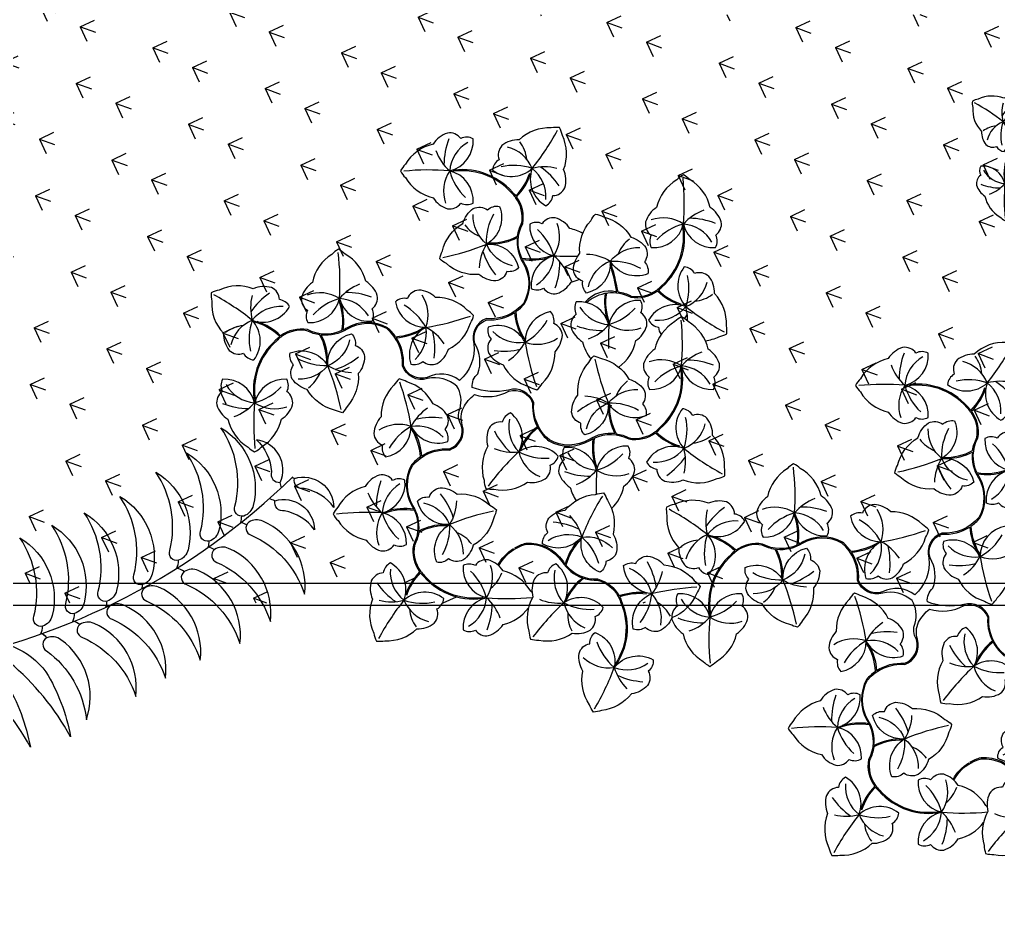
# Model space of a CAD drawing. Extents: x 97.2 to 178.4, y 268.6 to 301.5.
# Drawn here: x 103.787 to 104.67, y 272.106 to 272.924 of the extents above; entities that cross this region are included whole.
import ezdxf

# ---------------------------------------------------------------- set-up
doc = ezdxf.new("R2010")
doc.units = 0
doc.header["$MEASUREMENT"] = 0
for name, color, linetype in [('PAREDE', 7, 'CONTINUOUS'), ('PISOS', 9, 'CONTINUOUS'), ('VEGET', 64, 'CONTINUOUS'), ('VEGET-I', 62, 'CONTINUOUS')]:
    doc.layers.add(name, color=color, linetype=linetype)

# ---------------------------------------------------------------- blocks, each defined once
blk = doc.blocks.new('VEGET-04')
at = {"layer": 'VEGET'}
for points in [[(-0.03623, -0.39653, -0.125095), (-0.0586, -0.42547, -0.090715), (-0.11727, -0.44769, 0.094652), (-0.05021, -0.39255, -0.322363), (-0.03916, -0.38597, -0.376832)], [(-0.02671, -0.43276, -0.125095), (-0.04908, -0.4617, -0.090715), (-0.10774, -0.48392, 0.094652), (-0.04069, -0.42878, -0.322363), (-0.02964, -0.42219, -0.376832)], [(0.0716, -0.43816, -0.329965), (0.00148, -0.46733, -0.255249), (-0.00799, -0.45872, -0.604197), (0.00089, -0.45084, 0.21371)], [(0.0716, -0.43816, -0.329965), (0.00148, -0.46733, -0.255249), (-0.00799, -0.45872, -0.604197), (0.00089, -0.45084, 0.21371)], [(-0.09263, -0.49813, 0.329965), (-0.02022, -0.47525, 0.255249), (-0.01852, -0.46256, 0.604197), (-0.03038, -0.46226, -0.21371)], [(0.08301, -0.46694, -0.329965), (0.0129, -0.49611, -0.255249), (0.00342, -0.4875, -0.604197), (0.0123, -0.47962, 0.21371)], [(-0.07143, -0.54275, 0.329965), (-0.00547, -0.50512, 0.255249), (-0.00649, -0.49236, 0.604197), (-0.01815, -0.49457, -0.21371)], [(0.09415, -0.49624, -0.329965), (0.02404, -0.52541, -0.255249), (0.01456, -0.51681, -0.604197), (0.02344, -0.50893, 0.21371)], [(-0.05506, -0.56949, 0.329965), (0.0109, -0.53186, 0.255249), (0.00989, -0.5191, 0.604197), (-0.00178, -0.52131, -0.21371)], [(0.10902, -0.52837, -0.329965), (0.0389, -0.55754, -0.255249), (0.02943, -0.54893, -0.604197), (0.03831, -0.54105, 0.21371)], [(-0.03874, -0.6009, 0.329965), (0.02722, -0.56327, 0.255249), (0.02621, -0.55051, 0.604197), (0.01455, -0.55272, -0.21371)], [(0.13098, -0.56076, -0.329965), (0.06087, -0.58993, -0.255249), (0.05139, -0.58132, -0.604197), (0.06027, -0.57344, 0.21371)], [(-0.02378, -0.63673, 0.329965), (0.04218, -0.5991, 0.255249), (0.04117, -0.58634, 0.604197), (0.02951, -0.58855, -0.21371)], [(0.14831, -0.58851, -0.329965), (0.0782, -0.61768, -0.255249), (0.06872, -0.60908, -0.604197), (0.0776, -0.6012, 0.21371)], [(-0.0038, -0.66415, 0.329965), (0.06216, -0.62652, 0.255249), (0.06115, -0.61376, 0.604197), (0.04949, -0.61597, -0.21371)], [(0.17094, -0.61955, -0.329965), (0.10083, -0.64872, -0.255249), (0.09135, -0.64011, -0.604197), (0.10023, -0.63224, 0.21371)], [(0.02079, -0.69503, 0.329965), (0.08675, -0.6574, 0.255249), (0.08574, -0.64464, 0.604197), (0.07408, -0.64685, -0.21371)], [(0.12168, -0.67307, 0.501141), (0.16022, -0.65156, -0.193229), (0.1314, -0.66509, 0.523934)], [(0.10508, -0.66822, -0.501141), (0.07903, -0.70385, 0.193229), (0.09597, -0.6769, -0.523934)], [(0.12523, -0.68585, -0.501141), (0.09918, -0.72148, 0.193229), (0.11612, -0.69452, -0.523934)]]:
    blk.add_lwpolyline(points, format="xyb", close=True, dxfattribs=at)
at = {"layer": 'VEGET-I'}
for centre, radius, start, end in [((0.5733, -0.2478), 0.62454, 156.93725, 224.36862), ((-0.03258, -0.44724), 0.02079, 312.54325, 332.74903), ((-0.03258, -0.44724), 0.02079, 312.54325, 328.76429), ((-0.00712, -0.43795), 0.02079, 247.37434, 267.58012), ((-0.00712, -0.43795), 0.02079, 247.37434, 267.58012), ((-0.02346, -0.48035), 0.02079, 324.71343, 344.91921), ((-0.02346, -0.48035), 0.02079, 324.71343, 344.91921), ((0.0043, -0.46673), 0.02079, 247.37434, 267.58012), ((0.0043, -0.46673), 0.02079, 247.37434, 267.58012), ((0.01544, -0.49603), 0.02079, 252.58405, 267.58012), ((0.01544, -0.49603), 0.02079, 252.58405, 267.58012), ((-0.00709, -0.50709), 0.02079, 324.71343, 327.22859), ((-0.00709, -0.50709), 0.02079, 324.71343, 327.22859), ((0.03031, -0.52816), 0.02079, 257.7605, 267.58012), ((0.03031, -0.52816), 0.02079, 257.7605, 267.58012), ((0.00924, -0.5385), 0.02079, 324.71343, 326.91514), ((0.0242, -0.57433), 0.02079, 324.71343, 344.91921), ((0.05227, -0.56055), 0.02079, 247.37434, 267.58012), ((0.0433, -0.60273), 0.02079, 328.46969, 344.91921), ((0.0696, -0.5883), 0.02079, 252.58405, 267.58012), ((0.06548, -0.63198), 0.02079, 328.89631, 344.91921), ((0.09178, -0.61755), 0.02079, 252.58405, 268.2881), ((0.05751, -0.6484), 0.05154, 337.37265, 343.3668), ((0.1078, -0.62344), 0.05154, 280.21522, 285.63267), ((0.07766, -0.66602), 0.05154, 337.37265, 339.90776)]:
    blk.add_arc(centre, radius, start, end, dxfattribs=at)
blk = doc.blocks.new('VEGET-05')
at = {"layer": 'VEGET'}
for points in [[(-0.01486, 0.27597, 0.205226), (-0.03986, 0.25782, 0.068851), (-0.04429, 0.25182, 0.068851), (-0.03986, 0.24582, 0.205226), (-0.01486, 0.22767, 0.1746), (-0.00186, 0.21767, 0.287728), (0.01014, 0.22267, 0.244009), (0.02127, 0.22284, 0.367619), (0.00014, 0.25182, 0.367619), (0.02127, 0.2808, 0.244009), (0.01014, 0.28097, 0.287728), (-0.00186, 0.28597, 0.1746)], [(0.07454, 0.25403, 0.367619), (0.08684, 0.22034, 0.244009), (0.09318, 0.22949, 0.287728), (0.10401, 0.23667, 0.1746), (0.10295, 0.25304, 0.205226), (0.1018, 0.28391, 0.068851), (0.09928, 0.29093, 0.068851), (0.09184, 0.29059, 0.205226), (0.06284, 0.27994, 0.1746), (0.04729, 0.27471, 0.287728), (0.04476, 0.26196, 0.244009), (0.0387, 0.25262, 0.367619)], [(0.03352, 0.18586, -0.367619), (0.06234, 0.16452, -0.244009), (0.05177, 0.16103, -0.287728), (0.04182, 0.15267, -0.1746), (0.02642, 0.15833, -0.205226), (-0.00286, 0.16818, -0.068851), (-0.00888, 0.17258, -0.068851), (-0.00645, 0.17963, -0.205226), (0.01198, 0.20442, -0.1746), (0.0214, 0.21785, -0.287728), (0.03434, 0.21666, -0.244009), (0.04502, 0.21983, -0.367619)], [(0.09414, 0.17528, 0.367619), (0.07364, 0.14586, 0.244009), (0.08478, 0.14593, 0.287728), (0.09688, 0.14119, 0.1746), (0.10966, 0.15147, 0.205226), (0.13426, 0.17015, 0.068851), (0.13856, 0.17624, 0.068851), (0.134, 0.18215, 0.205226), (0.10862, 0.19975, 0.1746), (0.0954, 0.20947, 0.287728), (0.08352, 0.20421, 0.244009), (0.07239, 0.2038, 0.367619)], [(-0.09931, 0.13669, 0.367619), (-0.06988, 0.11619, 0.244009), (-0.06995, 0.12732, 0.287728), (-0.06521, 0.13943, 0.1746), (-0.07549, 0.15221, 0.205226), (-0.09417, 0.17681, 0.068851), (-0.10027, 0.1811, 0.068851), (-0.10617, 0.17655, 0.205226), (-0.12377, 0.15116, 0.1746), (-0.13349, 0.13795, 0.287728), (-0.12823, 0.12606, 0.244009), (-0.12782, 0.11493, 0.367619)], [(-0.17805, 0.11708, 0.367619), (-0.14436, 0.12938, 0.244009), (-0.15351, 0.13572, 0.287728), (-0.16069, 0.14656, 0.1746), (-0.17706, 0.14549, 0.205226), (-0.20793, 0.14435, 0.068851), (-0.21495, 0.14183, 0.068851), (-0.21462, 0.13438, 0.205226), (-0.20396, 0.10538, 0.1746), (-0.19873, 0.08984, 0.287728), (-0.18598, 0.08731, 0.244009), (-0.17664, 0.08125, 0.367619)], [(-0.02137, 0.11068, 0.367619), (-0.03491, 0.07747, 0.244009), (-0.02406, 0.07998, 0.287728), (-0.01121, 0.07802, 0.1746), (-0.001, 0.09085, 0.205226), (0.0189, 0.11448, 0.068851), (0.02176, 0.12137, 0.068851), (0.01602, 0.12613, 0.205226), (-0.01262, 0.13773, 0.1746), (-0.02764, 0.14431, 0.287728), (-0.03808, 0.13657, 0.244009), (-0.04885, 0.13372, 0.367619)], [(0.06814, 0.09734, 0.367619), (0.03493, 0.11088, 0.244009), (0.03744, 0.10004, 0.287728), (0.03547, 0.08719, 0.1746), (0.04831, 0.07697, 0.205226), (0.07193, 0.05707, 0.068851), (0.07882, 0.05422, 0.068851), (0.08358, 0.05996, 0.205226), (0.09518, 0.08859, 0.1746), (0.10176, 0.10362, 0.287728), (0.09402, 0.11406, 0.244009), (0.09118, 0.12483, 0.367619)], [(0.23342, 0.09084, 0.205226), (0.21527, 0.11584, 0.068851), (0.20927, 0.12027, 0.068851), (0.20327, 0.11584, 0.205226), (0.18513, 0.09084, 0.1746), (0.17513, 0.07784, 0.287728), (0.18013, 0.06584, 0.244009), (0.1803, 0.05471, 0.367619), (0.20927, 0.07584, 0.367619), (0.23825, 0.05471, 0.244009), (0.23842, 0.06584, 0.287728), (0.24342, 0.07784, 0.1746)], [(-0.10988, 0.07606, -0.367619), (-0.08855, 0.10489, -0.244009), (-0.08506, 0.09432, -0.287728), (-0.0767, 0.08436, -0.1746), (-0.08235, 0.06896, -0.205226), (-0.0922, 0.03968, -0.068851), (-0.0966, 0.03366, -0.068851), (-0.10365, 0.0361, -0.205226), (-0.12844, 0.05453, -0.1746), (-0.14187, 0.06394, -0.287728), (-0.14069, 0.07689, -0.244009), (-0.14385, 0.08756, -0.367619)], [(0.14331, 0.04246, -0.367619), (0.12198, 0.01363, -0.244009), (0.11849, 0.0242, -0.287728), (0.11013, 0.03416, -0.1746), (0.11579, 0.04956, -0.205226), (0.12563, 0.07884, -0.068851), (0.13003, 0.08486, -0.068851), (0.13708, 0.08243, -0.205226), (0.16187, 0.06399, -0.1746), (0.1753, 0.05458, -0.287728), (0.17412, 0.04163, -0.244009), (0.17728, 0.03096, -0.367619)], [(-0.04424, 0.01357, 0.367619), (-0.00913, 0.02091, 0.244009), (-0.01728, 0.0285, 0.287728), (-0.02283, 0.04025, 0.1746), (-0.03918, 0.04154, 0.205226), (-0.0699, 0.04484, 0.068851), (-0.0772, 0.04335, 0.068851), (-0.07794, 0.03593, 0.205226), (-0.07156, 0.00571, 0.1746), (-0.06862, -0.01043, 0.287728), (-0.05636, -0.01476, 0.244009), (-0.04798, -0.0221, 0.367619)], [(0.0548, 0.00784, 0.367619), (0.06834, 0.04105, 0.244009), (0.05749, 0.03854, 0.287728), (0.04464, 0.04051, 0.1746), (0.03443, 0.02767, 0.205226), (0.01453, 0.00404, 0.068851), (0.01168, -0.00285, 0.068851), (0.01742, -0.00761, 0.205226), (0.04605, -0.01921, 0.1746), (0.06107, -0.02579, 0.287728), (0.07152, -0.01805, 0.244009), (0.08228, -0.0152, 0.367619)], [(0.21148, 0.00144, 0.367619), (0.17779, -0.01086, 0.244009), (0.18694, -0.0172, 0.287728), (0.19413, -0.02804, 0.1746), (0.21049, -0.02697, 0.205226), (0.24136, -0.02583, 0.068851), (0.24838, -0.02331, 0.068851), (0.24805, -0.01586, 0.205226), (0.23739, 0.01314, 0.1746), (0.23217, 0.02868, 0.287728), (0.21941, 0.03122, 0.244009), (0.21007, 0.03727, 0.367619)], [(-0.18047, -0.02711, 0.367619), (-0.14531, -0.02004, 0.244009), (-0.1534, -0.01239, 0.287728), (-0.15886, -0.0006, 0.1746), (-0.1752, 0.00082, 0.205226), (-0.20589, 0.00435, 0.068851), (-0.21321, 0.00293, 0.068851), (-0.214, -0.00449, 0.205226), (-0.20785, -0.03476, 0.1746), (-0.20503, -0.05092, 0.287728), (-0.19281, -0.05535, 0.244009), (-0.18449, -0.06275, 0.367619)], [(-0.1211, -0.0433, -0.367619), (-0.12715, -0.00795, -0.244009), (-0.1171, -0.01274, -0.287728), (-0.10413, -0.01359, -0.1746), (-0.09693, -0.02833, -0.205226), (-0.0826, -0.0557, -0.068851), (-0.0813, -0.06304, -0.068851), (-0.08793, -0.06645, -0.205226), (-0.11839, -0.07159, -0.1746), (-0.13448, -0.07478, -0.287728), (-0.14301, -0.06497, -0.244009), (-0.15291, -0.05987, -0.367619)], [(-0.00008, -0.06734, -0.367619), (-0.02891, -0.046, -0.244009), (-0.01834, -0.04251, -0.287728), (-0.00838, -0.03415, -0.1746), (0.00701, -0.03981, -0.205226), (0.03629, -0.04965, -0.068851), (0.04231, -0.05406, -0.068851), (0.03988, -0.06111, -0.205226), (0.02145, -0.0859, -0.1746), (0.01203, -0.09933, -0.287728), (-0.00091, -0.09814, -0.244009), (-0.01159, -0.10131, -0.367619)], [(-0.26256, -0.08812, -0.205226), (-0.27748, -0.06107, -0.068851), (-0.27893, -0.05376, -0.068851), (-0.27238, -0.05021, -0.205226), (-0.24204, -0.0444, -0.1746), (-0.22602, -0.04087, -0.287728), (-0.21728, -0.0505, -0.244009), (-0.20728, -0.05538, -0.367619), (-0.23872, -0.07264, -0.367619), (-0.2319, -0.10785, -0.244009), (-0.24205, -0.10327, -0.287728), (-0.25504, -0.1027, -0.1746)], [(0.12792, -0.06907, -0.367619), (0.09909, -0.04773, -0.244009), (0.10966, -0.04424, -0.287728), (0.11962, -0.03588, -0.1746), (0.13501, -0.04154, -0.205226), (0.16429, -0.05138, -0.068851), (0.17031, -0.05579, -0.068851), (0.16788, -0.06283, -0.205226), (0.14945, -0.08763, -0.1746), (0.14003, -0.10106, -0.287728), (0.12709, -0.09987, -0.244009), (0.11641, -0.10304, -0.367619)], [(-0.1723, -0.10625, -0.367619), (-0.14686, -0.08098, -0.244009), (-0.145, -0.09196, -0.287728), (-0.13824, -0.10306, -0.1746), (-0.14616, -0.11742, -0.205226), (-0.16032, -0.14488, -0.068851), (-0.16558, -0.15017, -0.068851), (-0.17218, -0.1467, -0.205226), (-0.1939, -0.12473, -0.1746), (-0.20575, -0.1134, -0.287728), (-0.20263, -0.10078, -0.244009), (-0.20414, -0.08975, -0.367619)], [(-0.04111, -0.13551, 0.367619), (-0.0534, -0.10182, 0.244009), (-0.05975, -0.11097, 0.287728), (-0.07058, -0.11815, 0.1746), (-0.06952, -0.13452, 0.205226), (-0.06837, -0.16539, 0.068851), (-0.06585, -0.17241, 0.068851), (-0.0584, -0.17207, 0.205226), (-0.02941, -0.16142, 0.1746), (-0.01386, -0.15619, 0.287728), (-0.01133, -0.14344, 0.244009), (-0.00527, -0.1341, 0.367619)], [(0.0483, -0.15745, 0.205226), (0.0733, -0.1393, 0.068851), (0.07772, -0.1333, 0.068851), (0.0733, -0.1273, 0.205226), (0.0483, -0.10915, 0.1746), (0.0353, -0.09915, 0.287728), (0.0233, -0.10415, 0.244009), (0.01217, -0.10432, 0.367619), (0.0333, -0.1333, 0.367619), (0.01217, -0.16227, 0.244009), (0.0233, -0.16245, 0.287728), (0.0353, -0.16745, 0.1746)], [(0.1763, -0.15917, 0.205226), (0.2013, -0.14103, 0.068851), (0.20572, -0.13503, 0.068851), (0.2013, -0.12903, 0.205226), (0.1763, -0.11088, 0.1746), (0.1633, -0.10088, 0.287728), (0.1513, -0.10588, 0.244009), (0.14016, -0.10605, 0.367619), (0.1613, -0.13503, 0.367619), (0.14016, -0.164, 0.244009), (0.1513, -0.16417, 0.287728), (0.1633, -0.16917, 0.1746)]]:
    blk.add_lwpolyline(points, format="xyb", close=True, dxfattribs=at)
for points in [[(0.05981, 0.22924, 0.036578), (0.05672, 0.23262, 0.26706), (0.00014, 0.25182)], [(0.0597, 0.22772, 0.046244), (0.056, 0.23192, 0.267271), (0.00033, 0.25084, 0.267271)], [(0.06128, 0.19287, -0.086488), (0.06509, 0.2046, 0.20505), (0.05961, 0.22784, 0.20505)], [(0.06517, 0.17313, -0.235468), (0.06604, 0.20427, 0.206382), (0.06042, 0.22843, 0.26706)], [(-0.02526, 0.10822, -0.112191), (-0.04802, 0.10128, -0.164024), (-0.04153, 0.07611, 0.399705), (-0.0201, 0.0654, -0.242829), (-0.00524, 0.06654, 0.204138), (0.01511, 0.06928, 0.235905), (0.0219, 0.09578, -0.403135), (0.03343, 0.11852, 0.242397), (0.06694, 0.13259, 0.261802), (0.06657, 0.16849, -0.170499), (0.06113, 0.19166, 0.20505)], [(0.0597, 0.12464, 0.067526), (0.06777, 0.13203, 0.262665), (0.06743, 0.16901, -0.024866), (0.0657, 0.17203, 0.206382)], [(0.14324, 0.03786, 0.111982), (0.14912, 0.01484, 0.170499), (0.12595, 0.00941, -0.261802), (0.09005, 0.00903, -0.242397), (0.07598, 0.04254, 0.403135), (0.05324, 0.05408, -0.246589), (0.02024, 0.06692, 0.297406), (0.02286, 0.09608, -0.399705), (0.03357, 0.11751, 0.164024), (0.05874, 0.124, 0.112191), (0.06568, 0.10124)], [(-0.04867, 0.10224, 0.067526), (-0.05605, 0.11032, 0.262665), (-0.09304, 0.10997, -0.024866), (-0.09605, 0.10825, 0.206382)], [(-0.09715, 0.10771, -0.235468), (-0.12829, 0.10859, 0.206382), (-0.15246, 0.10296, 0.26706)], [(-0.11689, 0.10383, -0.086488), (-0.12862, 0.10763, 0.20505), (-0.15186, 0.10216, 0.20505)], [(-0.10981, 0.08067, 0.111982), (-0.11569, 0.10368, 0.170499), (-0.09252, 0.10912, -0.261802), (-0.05662, 0.10949, -0.242397), (-0.04254, 0.07598, 0.403135), (-0.01981, 0.06445, -0.193811), (-0.00455, 0.06344, -0.110591), (0.00741, 0.0535, 0.203779), (0.01058, 0.02244, -0.399705), (-0.00014, 0.00101, 0.164024), (-0.02531, -0.00548), (-0.02627, -0.00612, 0.067526), (-0.03434, -0.0135, 0.262665), (-0.03399, -0.05049, -0.024866), (-0.03227, -0.0535, 0.11396), (-0.05637, -0.05522)], [(-0.15326, 0.10235, 0.036578), (-0.15664, 0.09926, 0.26706), (-0.17584, 0.04268)], [(-0.15175, 0.10225, 0.046244), (-0.15594, 0.09854, 0.267271), (-0.17486, 0.04287, 0.267271)], [(0.18518, 0.01628, 0.046244), (0.18938, 0.01998, 0.267271), (0.20829, 0.07565, 0.267271)], [(0.18669, 0.01617, 0.036578), (0.19007, 0.01926, 0.26706), (0.20927, 0.07584)], [(-0.17108, 0.00154, 0.015462), (-0.16984, 0.00268, 0.205226), (-0.15169, 0.02768, 0.1746), (-0.14169, 0.04068, 0.287728), (-0.14669, 0.05268, 0.244009), (-0.14686, 0.06381, 0.367619), (-0.17584, 0.04268, 0.367619), (-0.20482, 0.06381, 0.244009), (-0.20499, 0.05268, 0.287728), (-0.20999, 0.04068, 0.1746), (-0.19999, 0.02768, 0.205226)], [(-0.00469, -0.06726, 0.111982), (-0.0277, -0.07314, 0.170499), (-0.03314, -0.04997, -0.261802), (-0.03351, -0.01407, -0.242397), (0, 0, 0.403135), (0.01153, 0.02274, -0.148926), (0.01393, 0.05547, -0.248003), (0.02616, 0.05054, 0.232235), (0.05353, 0.05312, -0.399705), (0.07496, 0.04241, 0.164024), (0.08145, 0.01724, 0.112191), (0.0587, 0.0103)], [(-0.19999, 0.02768, 0.180009), (-0.18502, 0.00479, 0.068851)], [(-0.14699, 0.03162, -0.206326), (-0.12758, 0.00691, -0.261802), (-0.14317, -0.02543, 0.170499), (-0.15794, -0.0441, -0.20505)], [(-0.14631, 0.03238, -0.128833), (-0.13136, 0.01817, -0.262665)], [(-0.13076, 0.01718, -0.067526), (-0.12659, 0.00707, -0.262665), (-0.14262, -0.02627, 0.024866), (-0.14546, -0.02826, -0.206382)], [(0.0821, 0.01628, 0.067526), (0.08948, 0.00821, 0.262665), (0.12647, 0.00855, -0.024866), (0.12948, 0.01027, 0.206382)], [(0.13058, 0.01081, -0.235468), (0.16173, 0.00993, 0.206382), (0.18589, 0.01556, 0.26706)], [(0.15033, 0.01469, -0.086488), (0.16206, 0.01089, 0.20505), (0.1853, 0.01636, 0.20505)], [(0.13274, -0.01817, 0.367619), (0.10331, 0.00233, 0.244009), (0.10338, -0.0088, 0.287728), (0.09864, -0.0209, 0.1746), (0.10892, -0.03368, 0.048022), (0.11143, -0.04077, 0.068851)], [(0.15283, -0.04426, 0.079632), (0.15721, -0.03264, 0.1746), (0.16692, -0.01943, 0.287728), (0.16167, -0.00754, 0.244009), (0.16125, 0.00359, 0.367619), (0.13274, -0.01817, 0.367619)], [(-0.06071, -0.05676, 0.367619), (-0.04021, -0.02734, 0.244009), (-0.05134, -0.02741, 0.287728), (-0.06345, -0.02267, 0.1746), (-0.07623, -0.03294, 0.084418), (-0.08827, -0.03822, 0.068851)], [(-0.14641, -0.02903, 0.235468), (-0.15885, -0.0576, -0.206382), (-0.17421, -0.07708, -0.26706)], [(0.07065, -0.06776, 0.367619), (0.09115, -0.03833, 0.244009), (0.08002, -0.0384, 0.287728), (0.06792, -0.03366, 0.1746), (0.05514, -0.04394, 0.112126), (0.03963, -0.05178, 0.068851)], [(-0.15832, -0.04525, 0.086488), (-0.15986, -0.05749, -0.20505), (-0.17469, -0.0762, -0.20505)], [(0.09048, -0.0476, -0.316495), (0.09539, -0.08748, 0.206382), (0.10101, -0.11164, 0.26706)], [(-0.0954, -0.0702, 0.150126), (-0.07518, -0.08123, 0.1746), (-0.06197, -0.09095, 0.287728), (-0.05008, -0.08569, 0.244009), (-0.03896, -0.08528, 0.367619), (-0.06071, -0.05676, 0.367619)], [(-0.03174, -0.05461, -0.235468), (-0.03261, -0.08575, 0.206382), (-0.02699, -0.10991, 0.26706)], [(0.03219, -0.0767, 0.188629), (0.05618, -0.09223, 0.1746), (0.06939, -0.10194, 0.287728), (0.08128, -0.09669, 0.244009), (0.09241, -0.09627, 0.367619), (0.07065, -0.06776, 0.367619)], [(-0.17511, -0.07755, -0.036578), (-0.17934, -0.07929, -0.26706), (-0.23872, -0.07264)], [(-0.17456, -0.07613, -0.046244), (-0.17969, -0.07836, -0.267271), (-0.23812, -0.07183, -0.267271)], [(-0.02785, -0.07435, -0.086488), (-0.03165, -0.08608, 0.20505), (-0.02618, -0.10932, 0.20505)], [(0.10015, -0.07608, -0.086488), (0.09634, -0.08781, 0.20505), (0.10182, -0.11105, 0.20505)], [(0.08689, -0.13724, 0.367619), (0.0746, -0.10355, 0.244009), (0.06825, -0.1127, 0.147017), (0.06156, -0.11489, 0.1746)], [(-0.02637, -0.11072, 0.036578), (-0.02328, -0.11409, 0.26706), (0.0333, -0.1333)], [(-0.02627, -0.1092, 0.046244), (-0.02256, -0.1134, 0.267271), (0.0331, -0.13232, 0.267271)], [(0.10163, -0.11245, 0.036578), (0.10472, -0.11582, 0.26706), (0.1613, -0.13503)], [(0.10173, -0.11093, 0.046244), (0.10544, -0.11513, 0.267271), (0.1611, -0.13404, 0.267271)], [(0.05611, -0.15478, 0.082321), (0.05963, -0.16712, 0.068851), (0.06215, -0.17413, 0.068851), (0.0696, -0.1738, 0.205226), (0.09859, -0.16314, 0.1746), (0.11414, -0.15792, 0.287728), (0.11667, -0.14517, 0.244009), (0.12273, -0.13583, 0.367619), (0.08689, -0.13724, 0.367619)]]:
    blk.add_lwpolyline(points, format="xyb", dxfattribs=at)
for centre, radius, start, end in [((0.02225, 0.26619), 0.05269, 315.47016, 345.39108), ((0.02225, 0.26619), 0.05369, 315.3179, 341.99486), ((0.03667, 0.23946), 0.05269, 268.15547, 297.8525), ((0.03667, 0.23946), 0.05369, 271.55169, 297.10958), ((0.07403, 0.22506), 0.05269, 260.31588, 290.47739), ((0.07403, 0.22506), 0.05369, 261.07576, 287.08118), ((-0.14909, 0.11658), 0.05269, 350.31588, 20.47739), ((-0.14909, 0.11658), 0.05369, 351.07576, 17.08118), ((0.11229, 0.12789), 0.05269, 183.5334, 213.15808), ((-0.19021, 0.06479), 0.05269, 45.47016, 71.99486), ((-0.19021, 0.06479), 0.05369, 45.3179, 71.99486), ((-0.16348, 0.07921), 0.05269, 358.15547, 27.8525), ((0.19691, 0.03931), 0.05269, 178.15547, 207.8525), ((-0.06377, -0.03644), 0.05269, 38.31668, 67.14112), ((-0.06377, -0.03644), 0.05369, 38.11606, 63.7449), ((0.08535, -0.03631), 0.05269, 93.5334, 123.15808), ((0.18252, 0.00194), 0.05369, 171.07576, 197.08118), ((0.18252, 0.00194), 0.05269, 170.31588, 200.47739), ((0.22364, 0.05373), 0.05369, 225.3179, 251.99486), ((0.22364, 0.05373), 0.05269, 225.47016, 251.99486), ((-0.20039, -0.07697), 0.05269, 37.0045, 66.70153), ((-0.20039, -0.07697), 0.05369, 37.74742, 63.30531), ((-0.16045, -0.07982), 0.05269, 44.37961, 74.54112), ((-0.16045, -0.07982), 0.05369, 47.77582, 73.78125), ((0.07182, -0.06829), 0.02896, 346.40885, 49.17904), ((-0.0406, -0.10654), 0.05269, 80.31588, 110.47739), ((-0.00323, -0.12093), 0.05269, 88.15547, 117.8525), ((0.09076, -0.11754), 0.05269, 80.93339, 110.47739), ((0.09076, -0.11754), 0.05369, 81.30102, 107.08118), ((0.06311, 0.12911), 0.2075, 280.233, 287.22399), ((0.06311, 0.12911), 0.2085, 280.233, 288.10911), ((-0.22481, -0.09504), 0.05269, 352.86214, 19.38684), ((-0.22481, -0.09504), 0.05369, 352.86214, 19.5391), ((0.01119, -0.14767), 0.05369, 135.3179, 161.99486), ((0.01119, -0.14767), 0.05269, 135.47016, 161.99486), ((0.13919, -0.1494), 0.05369, 135.3179, 161.99486), ((0.13919, -0.1494), 0.05269, 135.47016, 161.99486)]:
    blk.add_arc(centre, radius, start, end, dxfattribs=at)
at = {"layer": 'VEGET-I'}
for points in [[(0.09685, 0.2541, 0.127493), (0.07454, 0.25403, 0.236268), (0.05241, 0.27332)], [(0.08686, 0.22613, 0.249386), (0.07454, 0.25403, 0.13922), (0.0466, 0.25556, 0.13922)], [(0.02713, 0.16448, -0.127493), (0.03352, 0.18586, -0.236268), (0.02129, 0.21255)], [(0.05679, 0.16614, -0.249386), (0.03352, 0.18586, -0.13922), (0.03996, 0.21309, -0.13922)], [(0.10702, 0.15707, 0.127493), (0.09414, 0.17528, 0.236268), (0.0972, 0.20448)], [(0.07839, 0.14917, 0.249386), (0.09414, 0.17528, 0.13922), (0.07933, 0.19903, 0.13922)], [(-0.08109, 0.14957, 0.127493), (-0.09931, 0.13669, 0.236268), (-0.1285, 0.13975)], [(-0.17812, 0.13939, 0.127493), (-0.17805, 0.11708, 0.236268), (-0.19734, 0.09495)], [(-0.07319, 0.12093, 0.249386), (-0.09931, 0.13669, 0.13922), (-0.12305, 0.12188, 0.13922)], [(-0.0048, 0.09574, 0.127493), (-0.02137, 0.11068, 0.236268), (-0.02479, 0.13984)], [(-0.15015, 0.1294, 0.249386), (-0.17805, 0.11708, 0.13922), (-0.17958, 0.08914, 0.13922)], [(-0.031, 0.08174, 0.249386), (-0.02137, 0.11068, 0.13922), (-0.04103, 0.13059, 0.13922)], [(0.0392, 0.10698, 0.249386), (0.06814, 0.09734, 0.13922), (0.08805, 0.11701, 0.13922)], [(-0.09017, 0.09933, -0.249386), (-0.10988, 0.07606, -0.13922), (-0.13711, 0.08251, -0.13922)], [(0.05319, 0.08078, 0.127493), (0.06814, 0.09734, 0.236268), (0.09729, 0.10077)], [(-0.08851, 0.06968, -0.127493), (-0.10988, 0.07606, -0.236268), (-0.13657, 0.06383)], [(0.12194, 0.04884, -0.127493), (0.14331, 0.04246, -0.236268), (0.17, 0.05469)], [(-0.0411, 0.03566, 0.127493), (-0.04424, 0.01357, 0.236268), (-0.0665, -0.00556)], [(0.06443, 0.03678, 0.249386), (0.0548, 0.00784, 0.13922), (0.07446, -0.01207, 0.13922)], [(0.1236, 0.01919, -0.249386), (0.14331, 0.04246, -0.13922), (0.17055, 0.03601, -0.13922)], [(0.18358, -0.01088, 0.249386), (0.21148, 0.00144, 0.13922), (0.21301, 0.02938, 0.13922)], [(-0.01486, 0.02176, 0.249386), (-0.04424, 0.01357, 0.13922), (-0.04976, -0.01386, 0.13922)], [(0.03824, 0.02279, 0.127493), (0.0548, 0.00784, 0.236268), (0.05822, -0.02131)], [(0.21155, -0.02087, 0.127493), (0.21148, 0.00144, 0.236268), (0.23077, 0.02357)], [(-0.17717, -0.00505, 0.127493), (-0.18047, -0.02711, 0.236268), (-0.20288, -0.04607)], [(0.10662, -0.00241, 0.249386), (0.13274, -0.01817, 0.13922), (0.15649, -0.00335, 0.13922)], [(-0.12426, -0.01296, -0.249386), (-0.1211, -0.0433, -0.13922), (-0.1446, -0.0585, -0.13922)], [(-0.15103, -0.01915, 0.249386), (-0.18047, -0.02711, 0.13922), (-0.18621, -0.0545, 0.13922)], [(0.11452, -0.03105, 0.127493), (0.13274, -0.01817, 0.236268), (0.16194, -0.02123)], [(-0.1017, -0.03228, -0.127493), (-0.1211, -0.0433, -0.236268), (-0.13073, -0.07103)], [(-0.04496, -0.03065, 0.249386), (-0.06071, -0.05676, 0.13922), (-0.0459, -0.08051, 0.13922)], [(-0.07359, -0.03855, 0.127493), (-0.06071, -0.05676, 0.236268), (-0.06377, -0.08596)], [(0.08641, -0.04165, 0.249386), (0.07065, -0.06776, 0.13922), (0.08547, -0.09151, 0.13922)], [(-0.02335, -0.04762, -0.249386), (-0.00008, -0.06734, -0.13922), (-0.00653, -0.09457, -0.13922)], [(0.0063, -0.04596, -0.127493), (-0.00008, -0.06734, -0.236268), (0.01215, -0.09402)], [(0.05777, -0.04954, 0.127493), (0.07065, -0.06776, 0.236268), (0.06759, -0.09696)], [(0.10465, -0.04935, -0.249386), (0.12792, -0.06907, -0.13922), (0.12147, -0.0963, -0.13922)], [(0.1343, -0.04769, -0.127493), (0.12792, -0.06907, -0.236268), (0.14015, -0.09575)], [(-0.1493, -0.08623, -0.249386), (-0.1723, -0.10625, -0.13922), (-0.19825, -0.09576, -0.13922)], [(-0.15213, -0.11579, -0.127493), (-0.1723, -0.10625, -0.236268), (-0.20053, -0.11431)], [(-0.05342, -0.10761, 0.249386), (-0.04111, -0.13551, 0.13922), (-0.01316, -0.13704, 0.13922)], [(0.07458, -0.10934, 0.249386), (0.08689, -0.13724, 0.13922), (0.11484, -0.13877, 0.13922)], [(-0.06342, -0.13558, 0.127493), (-0.04111, -0.13551, 0.236268), (-0.01898, -0.15479)], [(0.0739, -0.13866, 0.073906), (0.08689, -0.13724, 0.236268), (0.10902, -0.15652)]]:
    blk.add_lwpolyline(points, format="xyb", dxfattribs=at)
for centre, radius, start, end in [((-0.10101, 0.39512), 0.22522, 321.21175, 331.77136), ((0.06057, 0.25668), 0.06567, 158.483, 179.45893), ((0.03252, 0.24937), 0.03248, 119.65742, 175.66997), ((0.03866, 0.25918), 0.03116, 5.61414, 37.15356), ((0.02956, 0.28514), 0.04446, 199.49063, 228.55309), ((-0.01926, 0.02743), 0.22522, 85.05915, 95.61876), ((0.02738, 0.23357), 0.0328, 146.18792, 199.36135), ((0.04965, 0.26496), 0.05123, 194.86432, 226.56744), ((0.04492, 0.20113), 0.06567, 34.6356, 55.61154), ((0.03874, 0.22173), 0.03116, 216.39299, 247.93241), ((-0.05207, 0.39419), 0.22522, 281.77519, 292.3348), ((-0.32406, 0.15123), 0.22522, 356.29807, 6.85768), ((0.09264, 0.19928), 0.06567, 197.93501, 218.91095), ((0.10868, 0.40004), 0.22522, 266.29807, 276.85768), ((0.03383, 0.16911), 0.06567, 339.72192, 0.69785), ((-0.12515, 0.08746), 0.06567, 124.6356, 145.61154), ((-0.09314, 0.07637), 0.06567, 69.72192, 90.69785), ((-0.31914, -0.05847), 0.22522, 51.21175, 61.77136), ((-0.05652, 0.33314), 0.22522, 278.97876, 289.53837), ((-0.01511, 0.09524), 0.22522, 355.05915, 5.61876), ((-0.1832, 0.0812), 0.03116, 95.61414, 127.15356), ((-0.05191, 0.15483), 0.05269, 273.5334, 303.15808), ((-0.07886, 0.09142), 0.06567, 352.40261, 13.37855), ((0.2906, 0.13249), 0.22522, 188.97876, 199.53837), ((0.04887, 0.15483), 0.06567, 262.40261, 283.37855), ((0.2426, 0.04641), 0.04446, 109.49063, 138.55309), ((-0.12331, 0.13519), 0.06567, 287.93501, 308.91095), ((0.35164, 0.12805), 0.22522, 191.77519, 202.3348), ((0.19102, 0.04859), 0.0328, 56.18792, 109.36135), ((0.21414, 0.01541), 0.06567, 68.483, 89.45893), ((-0.31821, -0.00953), 0.22522, 11.77519, 22.3348), ((0.22242, 0.02633), 0.05123, 104.86432, 136.56744), ((0.20682, 0.04346), 0.03248, 29.65742, 85.66997), ((-0.14575, 0.08128), 0.03116, 306.39299, 337.93241), ((0.17918, 0.03724), 0.03116, 126.39299, 157.93241), ((-0.17339, 0.07506), 0.03248, 209.65742, 265.66997), ((-0.18898, 0.09219), 0.05123, 284.86432, 316.56744), ((0.15674, -0.01667), 0.06567, 107.93501, 128.91095), ((-0.18071, 0.10312), 0.06567, 248.483, 269.45893), ((-0.20917, 0.07211), 0.04446, 289.49063, 318.55309), ((0.04855, 0.02328), 0.22522, 175.05915, 185.61876), ((-0.15759, 0.06993), 0.0328, 236.18792, 289.36135), ((-0.14317, 0.05838), 0.03116, 219.46154, 251.00095), ((-0.20906, -0.13992), 0.22522, 42.96179, 53.5214), ((0.00387, -0.02334), 0.06567, 116.38564, 137.36158), ((0.11229, 0.0271), 0.06567, 172.40261, 193.37855), ((0.21664, 0.03732), 0.03116, 275.61414, 307.15356), ((-0.34647, -0.17933), 0.22522, 42.5222, 53.08181), ((0.08995, -0.21462), 0.22522, 98.97876, 109.53837), ((0.35257, 0.17699), 0.22522, 231.21175, 241.77136), ((0.15858, 0.03106), 0.06567, 304.6356, 325.61154), ((-0.17308, -0.01208), 0.06567, 334.15915, 355.13508), ((0.12657, 0.04215), 0.06567, 249.72192, 270.69785), ((0.35749, -0.03271), 0.22522, 176.29807, 181.75744), ((-0.19099, -0.0618), 0.03116, 86.92459, 118.46401), ((-0.00039, -0.05059), 0.06567, 159.72192, 180.69785), ((-0.20343, -0.25293), 0.22522, 57.99932, 68.55893), ((-0.05921, -0.08076), 0.06567, 17.93501, 38.91095), ((0.13097, -0.06159), 0.06567, 159.72192, 180.69785), ((-0.2063, -0.06769), 0.0328, 135.49565, 188.66908), ((-0.16094, 0.13873), 0.22522, 239.23824, 249.79785), ((-0.19948, -0.10557), 0.05123, 108.28956, 139.99268), ((-0.07525, -0.28152), 0.22522, 86.29807, 91.81338), ((0.08551, -0.27566), 0.22522, 101.77519, 112.3348), ((0.05611, -0.29251), 0.22522, 86.29807, 91.81338), ((-0.22624, -0.11531), 0.04446, 106.30391, 135.36637), ((-0.18607, -0.10272), 0.06567, 155.39807, 176.37401), ((-0.20836, -0.08418), 0.03248, 159.18703, 215.19958), ((-0.0053, -0.10321), 0.03116, 36.39299, 67.93241), ((0.12269, -0.10494), 0.03116, 36.39299, 67.93241), ((-0.17664, -0.04577), 0.06567, 279.24546, 300.2214), ((0.00605, -0.11505), 0.0328, 326.18792, 19.36135), ((0.13405, -0.11678), 0.0328, 326.18792, 19.36135), ((-0.20697, -0.09567), 0.03116, 297.70344, 329.24286), ((-0.39117, -0.15938), 0.22522, 3.08564, 13.64525), ((-0.01622, -0.14644), 0.05123, 14.86432, 46.56744), ((0.11178, -0.14817), 0.05123, 14.86432, 46.56744), ((-0.01149, -0.0826), 0.06567, 214.6356, 235.61154), ((0.13445, -0.2766), 0.22522, 141.21175, 151.77136), ((0.00091, -0.13084), 0.03248, 299.65742, 355.66997), ((0.0527, 0.09109), 0.22522, 265.05915, 275.61876), ((0.00387, -0.16662), 0.04446, 19.49063, 48.55309), ((-0.02714, -0.13816), 0.06567, 338.483, 359.45893), ((0.26245, -0.27833), 0.22522, 141.21175, 151.77136), ((0.11651, -0.08433), 0.06567, 231.9295, 235.61154), ((0.12891, -0.13257), 0.03248, 299.65742, 355.66997), ((0.18069, 0.08936), 0.22522, 265.05915, 275.61876), ((0.13187, -0.16835), 0.04446, 19.49063, 48.55309), ((0.10086, -0.13989), 0.06567, 338.483, 359.45893), ((-0.00523, -0.14066), 0.03116, 185.61414, 217.15356), ((0.12277, -0.14239), 0.03116, 185.61414, 217.15356)]:
    blk.add_arc(centre, radius, start, end, dxfattribs=at)

msp = doc.modelspace()

# ---------------------------------------------------------------- hatches: boundary and pattern name
at = {"layer": 'VEGET'}
h = msp.add_hatch(dxfattribs=at)
h.set_pattern_fill('GRASS', color=256, scale=0.003, angle=250, style=0)
h.set_pattern_definition([(340, (333.491306, 204.99035), (0.069060606, 0.03220349), [0.0142875, -0.0934755]), (295, (333.491306, 204.99035), (0.069060653, 0.032203512), [0.0142875, -0.0619125]), (25, (333.491306, 204.99035), (-0.032203512, 0.069060653), [0.0142875, -0.0619125])])
h.paths.add_polyline_path([(103.28243, 272.94643), (103.28243, 272.41555), (105.25138, 272.41555), (105.25138, 273.62972, -0.010172), (105.216, 273.62206, 0.001488), (105.25138, 273.63547), (105.25138, 273.68137), (104.81242, 273.68137), (104.81242, 272.94643)])
h = msp.add_hatch(dxfattribs=at)
h.set_pattern_fill('GRASS', color=256, scale=0.003, angle=250, style=0)
h.set_pattern_definition([(340, (333.527086, 204.97244), (0.069060606, 0.03220349), [0.0142875, -0.0934755]), (295, (333.527086, 204.97244), (0.069060653, 0.032203512), [0.0142875, -0.0619125]), (25, (333.527086, 204.97244), (-0.032203512, 0.069060653), [0.0142875, -0.0619125])])
h.paths.add_polyline_path([(103.31821, 272.92852), (103.31821, 272.39764), (105.28716, 272.39764), (105.28716, 273.61181, -0.010172), (105.25178, 273.60415, 0.001488), (105.28716, 273.61756), (105.28716, 273.66346), (104.8482, 273.66346), (104.8482, 272.92852)])

# ---------------------------------------------------------------- linework, layer by layer
at = {"layer": 'PISOS'}
for p, q in [((103.26243, 272.41555), (105.27138, 272.41555)), ((103.26243, 272.39555), (105.27138, 272.39555))]:
    msp.add_line(p, q, dxfattribs=at)

# ---------------------------------------------------------------- block references
at = {"layer": 'PAREDE', "xscale": 0.75, "yscale": 0.75, "zscale": 0.75, "rotation": 90}
msp.add_blockref('VEGET-05', (104.86475, 272.77588), dxfattribs=at)
at = {"layer": 'PAREDE', "rotation": 90}
for name, p in [('VEGET-04', (103.34897, 272.38472)), ('VEGET-05', (104.25078, 272.57818)), ('VEGET-05', (104.66143, 272.38472))]:
    msp.add_blockref(name, p, dxfattribs=at)

doc.saveas('drawing.dxf')
